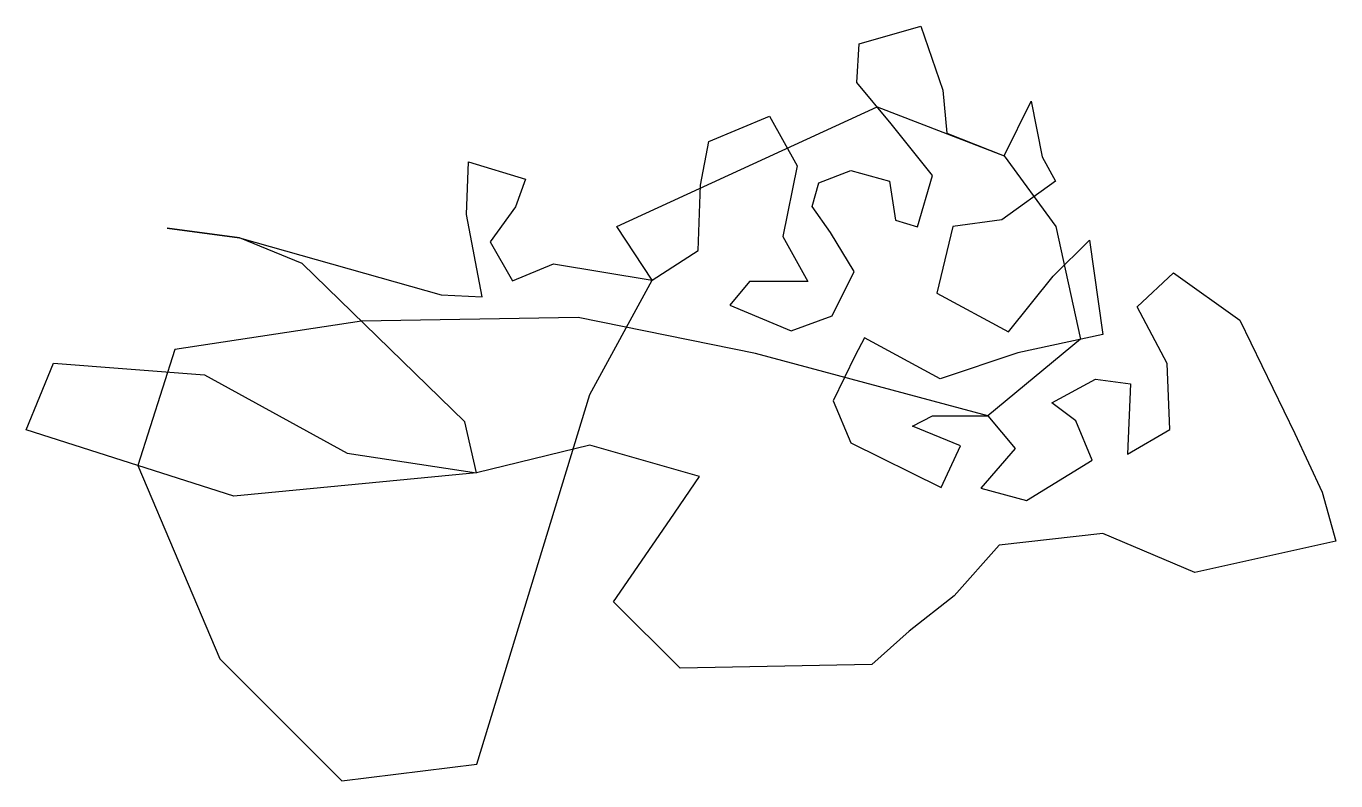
# Model space of a CAD drawing. Header units: millimetres. Extents: x -38023 to 98093, y -70421 to 8075.
import ezdxf

# ---------------------------------------------------------------- set-up
doc = ezdxf.new("R2010")
doc.units = ezdxf.units.MM
doc.layers.add('Default', color=178, linetype='Continuous', true_color=0x000000)

msp = doc.modelspace()

# ---------------------------------------------------------------- linework, layer by layer
at = {"layer": 'Default'}
for points in [[(12517, -18414), (16769, -16632), (27055, -18356), (31825, -15253), (32055, -8472), (32917, -3933), (39238, -1289), (42111, -6461), (40617, -13816), (43203, -18471), (37156, -18500), (35120, -20950), (41492, -23627), (45752, -22043), (48037, -17432), (45585, -13403), (43658, -10688), (44358, -8235), (47687, -6922), (51715, -8060), (52329, -12089), (54606, -12790), (56182, -7447), (51896, -2085), (48305, 2207), (48568, 6236), (54962, 8075), (57239, 1419), (57677, -3048), (63632, -5413), (66435, 280), (67574, -5501), (68975, -8041), (63370, -12069), (58290, -12770), (56626, -19689), (64070, -23718), (68712, -17937), (72478, -14171), (73880, -23981), (65034, -25908), (56976, -28623), (49093, -24331), (48130, -26170), (45853, -30900), (47692, -35279), (57064, -39921), (59075, -35587), (54109, -33530), (56166, -32465), (61913, -32465), (64751, -35871), (61203, -39985), (65957, -41262), (72767, -37077), (71064, -32962), (68581, -31118), (73122, -28635), (76740, -29131), (76456, -36438), (80855, -33884), (80571, -27003), (77449, -21115), (81209, -17567), (88124, -22503), (93821, -34303), (96669, -40407), (98093, -45494), (83444, -48749), (73881, -44680), (63098, -45901), (58418, -51191), (53739, -54853), (49873, -58312), (29934, -58719), (23016, -51801), (28916, -43256), (31968, -38779), (20574, -35524), (8774, -38373), (-16456, -40814), (-38023, -33896), (-35174, -26979), (-19507, -28199), (-4655, -36338), (8774, -38373), (7553, -33083), (-9334, -16602), (-15845, -13957), (-23373, -12940), (-15845, -13957), (5111, -19858), (9384, -20061), (7756, -11516), (7960, -6022), (13860, -7853), (12843, -10702), (10192, -14352)], [(20547, -30240), (27055, -18356), (23350, -12753), (50419, -320), (63632, -5413), (69004, -12753), (71560, -24486), (61913, -32465), (37767, -25968), (19346, -22231), (-3176, -22612), (-22571, -25568), (-26434, -37613), (-17899, -57739), (-5217, -70421), (8800, -68686)]]:
    msp.add_lwpolyline(points, close=True, dxfattribs=at)

doc.saveas('drawing.dxf')
